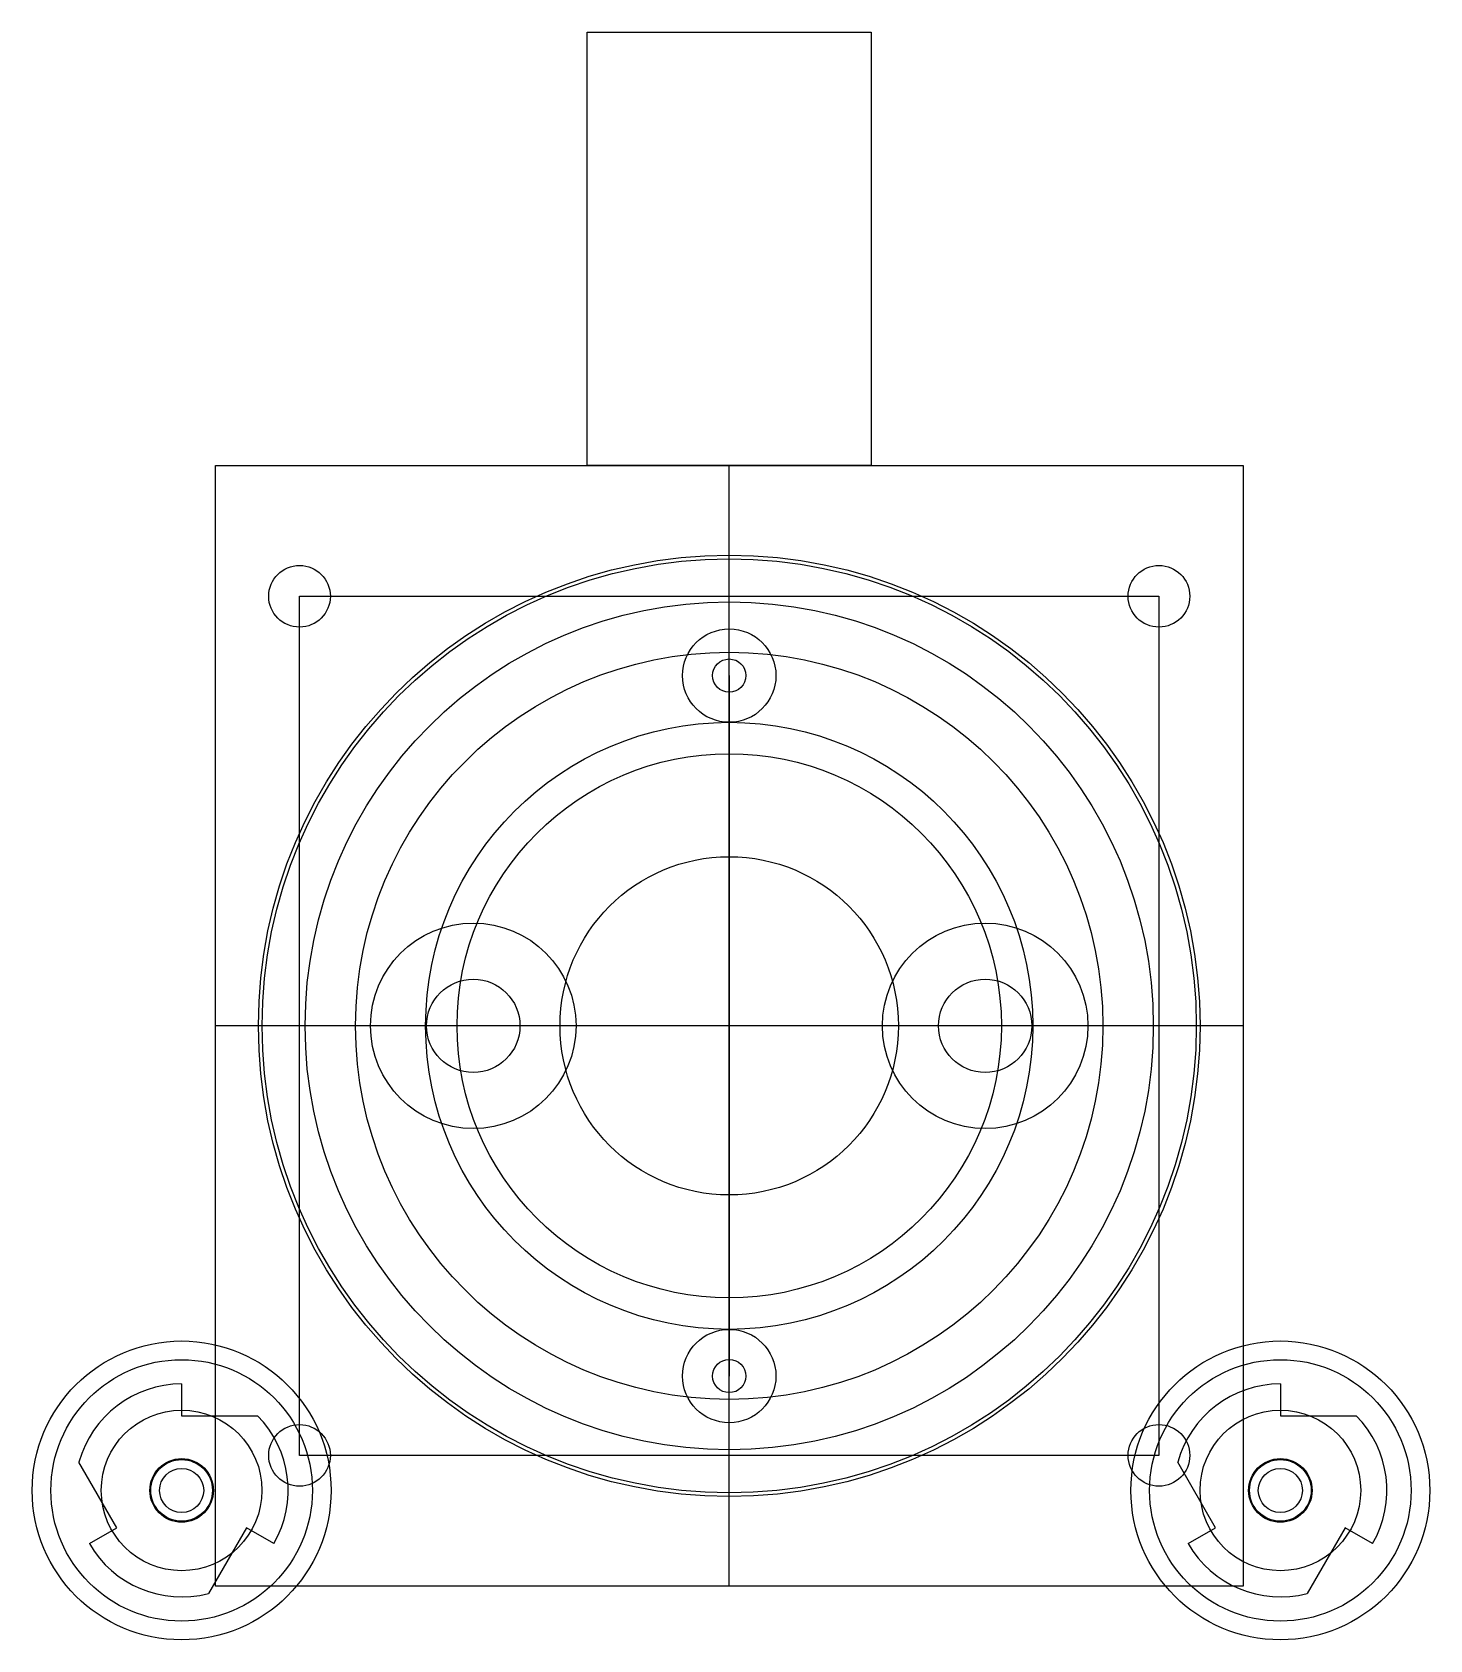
# Model space of a CAD drawing. Extents: x 8.07 to 11.81, y 24.58 to 28.88.
import ezdxf

# ---------------------------------------------------------------- set-up
doc = ezdxf.new("R2010")
doc.units = 0
doc.header["$LTSCALE"] = 5
doc.header["$MEASUREMENT"] = 0
for name, color, linetype in [('Z0_BOTCOMP', 4, 'Continuous'), ('Z0_CUT500', 4, 'Continuous'), ('Z0_RUBBER', 4, 'Continuous'), ('Z0_TOPCOMP', 6, 'Continuous')]:
    doc.layers.add(name, color=color, linetype=linetype)

msp = doc.modelspace()

# ---------------------------------------------------------------- linework, layer by layer
at = {"layer": 'Z0_BOTCOMP', "color": 4, "linetype": 'Continuous', "lineweight": 25}
for p, q in [((9.5575, 27.7247), (9.5575, 28.8847)), ((9.5575, 28.8847), (10.3175, 28.8847)), ((10.3175, 28.8847), (10.3175, 27.7247)), ((8.5625, 27.7247), (11.3125, 27.7247)), ((8.5625, 24.7247), (8.5625, 27.7247)), ((10.3175, 27.7247), (9.5575, 27.7247)), ((9.9375, 24.7247), (9.9375, 27.7247)), ((11.3125, 27.7247), (11.3125, 24.7247)), ((8.7875, 27.3747), (11.0875, 27.3747)), ((8.7875, 25.0747), (8.7875, 27.3747)), ((9.9375, 25.0747), (9.9375, 27.3747)), ((11.0875, 27.3747), (11.0875, 25.0747)), ((9.9375, 27.1622), (9.9375, 25.2872)), ((9.9375, 25.4964), (9.9375, 26.9531)), ((11.3125, 26.2247), (8.5625, 26.2247)), ((11.0875, 26.2247), (8.7875, 26.2247)), ((10.6658, 26.2247), (9.2092, 26.2247)), ((10.6225, 26.2247), (9.2525, 26.2247)), ((8.472, 25.266), (8.472, 25.181)), ((11.4125, 25.266), (11.4125, 25.181)), ((8.472, 25.181), (8.675, 25.181)), ((11.4125, 25.181), (11.6155, 25.181)), ((8.2988, 24.881), (8.1973, 25.0568)), ((11.0875, 25.0747), (8.7875, 25.0747)), ((11.2393, 24.881), (11.1378, 25.0568)), ((8.2252, 24.8385), (8.2988, 24.881)), ((8.6452, 24.881), (8.5437, 24.7051)), ((8.7188, 24.8385), (8.6452, 24.881)), ((11.1657, 24.8385), (11.2393, 24.881)), ((11.5857, 24.881), (11.4842, 24.7051)), ((11.6593, 24.8385), (11.5857, 24.881)), ((11.3125, 24.7247), (8.5625, 24.7247))]:
    msp.add_line(p, q, dxfattribs=at)
for centre, radius in [((9.9375, 26.2247), 1.25), ((8.7875, 27.3747), 0.0825), ((11.0875, 27.3747), 0.0825), ((9.9375, 26.2247), 1.135), ((9.9375, 27.1622), 0.125), ((9.9375, 26.2247), 1), ((9.9375, 27.1622), 0.0445), ((9.9375, 26.2247), 0.8125), ((9.9375, 26.2247), 0.7283), ((9.9375, 26.2247), 0.4528), ((9.2525, 26.2247), 0.275), ((10.6225, 26.2247), 0.275), ((9.2525, 26.2247), 0.125), ((10.6225, 26.2247), 0.125), ((9.9375, 25.2872), 0.125), ((9.9375, 25.2872), 0.0445), ((8.7875, 25.0747), 0.0825), ((11.0875, 25.0747), 0.0825), ((8.472, 24.981), 0.085), ((11.4125, 24.981), 0.085), ((8.472, 24.981), 0.059), ((11.4125, 24.981), 0.059)]:
    msp.add_circle(centre, radius, dxfattribs=at)
for centre, start, end in [((8.472, 24.981), 90, 164.5679), ((11.4125, 24.981), 90, 164.5679), ((8.472, 24.981), -30, 44.5679), ((11.4125, 24.981), -30, 44.5679), ((8.472, 24.981), -150, -75.4321), ((11.4125, 24.981), -150, -75.4321)]:
    msp.add_arc(centre, 0.285, start, end, dxfattribs=at)
at = {"layer": 'Z0_CUT500', "color": 5, "linetype": 'Continuous', "lineweight": 25}
for centre, radius in [((9.9375, 26.2247), 1.26), ((8.472, 24.981), 0.0825), ((11.4125, 24.981), 0.0825)]:
    msp.add_circle(centre, radius, dxfattribs=at)
at = {"layer": 'Z0_RUBBER', "color": 2, "linetype": 'Continuous', "lineweight": 25}
for centre, radius in [((8.472, 24.981), 0.4), ((11.4125, 24.981), 0.4), ((8.472, 24.981), 0.215), ((11.4125, 24.981), 0.215)]:
    msp.add_circle(centre, radius, dxfattribs=at)
at = {"layer": 'Z0_TOPCOMP', "color": 6, "linetype": 'Continuous', "lineweight": 25}
for centre in [(8.472, 24.981), (11.4125, 24.981)]:
    msp.add_circle(centre, 0.35, dxfattribs=at)

doc.saveas('drawing.dxf')
